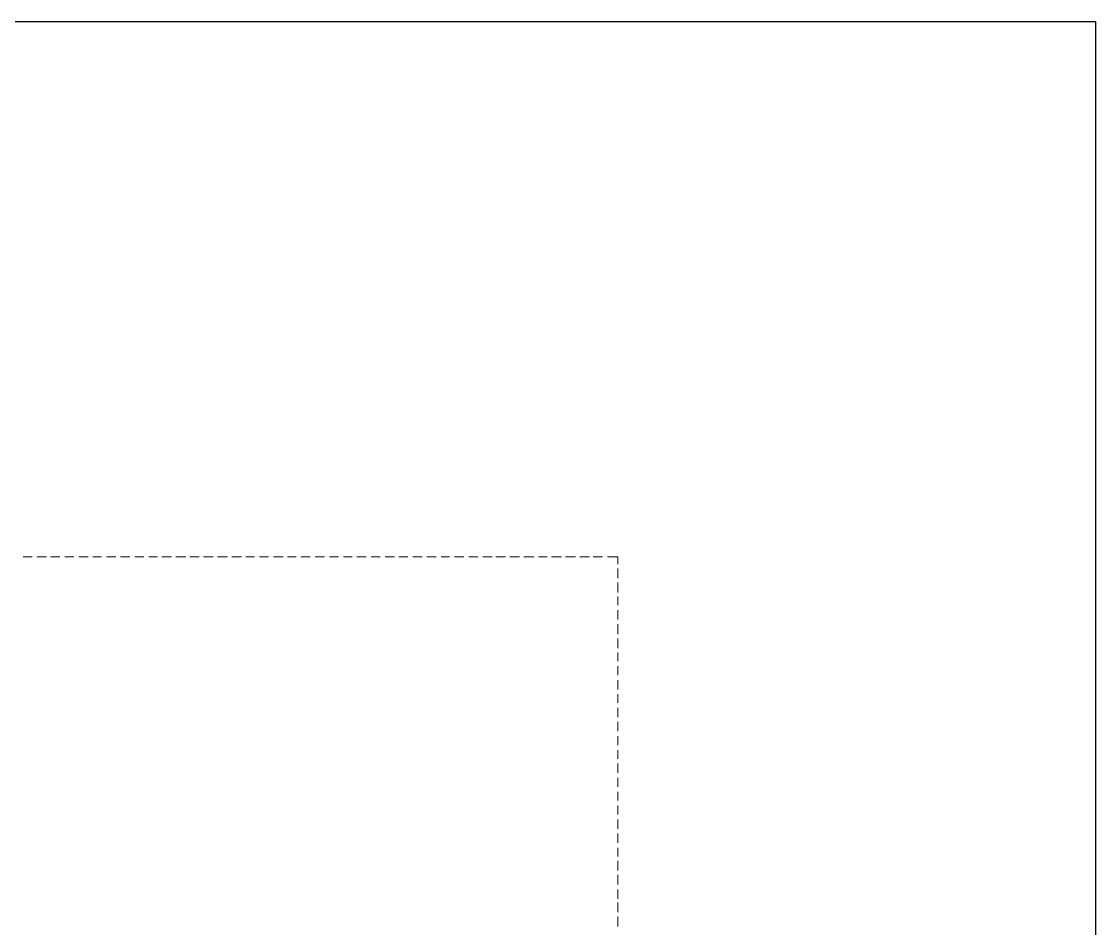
# Model space of a CAD drawing. Header units: millimetres. Extents: x 50 to 186, y -32 to 33.
# Drawn here: x 96.01 to 101.8, y 28.54 to 33.43 of the extents above; entities that cross this region are included whole.
import ezdxf

# ---------------------------------------------------------------- set-up
doc = ezdxf.new("R2010")
doc.units = ezdxf.units.MM
doc.layers.get('0').update_dxf_attribs({"lineweight": 30})
doc.layers.add('11 - Quadro de cargas', color=7, linetype='Continuous', lineweight=30)

msp = doc.modelspace()

# ---------------------------------------------------------------- linework, layer by layer
at = {"color": 6, "linetype": 'Continuous', "lineweight": 9, "true_color": 0x000006}
for points in [[(96.0669, 30.5422), (96.0173, 30.5422), (96.0173, 30.5422)], [(96.143, 30.5422), (96.0934, 30.5422), (96.0934, 30.5422)], [(96.2158, 30.5422), (96.1662, 30.5422), (96.1662, 30.5422)], [(96.2919, 30.5422), (96.2422, 30.5422), (96.2422, 30.5422)], [(96.3679, 30.5422), (96.3183, 30.5422), (96.3183, 30.5422)], [(96.4407, 30.5422), (96.3944, 30.5422), (96.3944, 30.5422)], [(96.5168, 30.5422), (96.4672, 30.5422), (96.4672, 30.5422)], [(96.5929, 30.5422), (96.5433, 30.5422), (96.5433, 30.5422)], [(96.669, 30.5422), (96.6193, 30.5422), (96.6193, 30.5422)], [(96.7417, 30.5422), (96.6954, 30.5422), (96.6954, 30.5422)], [(96.8178, 30.5422), (96.7649, 30.5422), (96.7649, 30.5422)], [(96.8939, 30.5422), (96.841, 30.5422), (96.841, 30.5422)], [(96.9667, 30.5422), (96.9171, 30.5422), (96.9171, 30.5422)], [(97.0428, 30.5422), (96.9898, 30.5422), (96.9898, 30.5422)], [(97.1189, 30.5422), (97.0659, 30.5422), (97.0659, 30.5422)], [(97.1949, 30.5422), (97.142, 30.5422), (97.142, 30.5422)], [(97.2644, 30.5422), (97.2181, 30.5422), (97.2181, 30.5422)], [(97.3405, 30.5422), (97.2909, 30.5422), (97.2909, 30.5422)], [(97.4199, 30.5422), (97.367, 30.5422), (97.367, 30.5422)], [(97.4893, 30.5422), (97.443, 30.5422), (97.443, 30.5422)], [(97.5654, 30.5422), (97.5158, 30.5422), (97.5158, 30.5422)], [(97.6415, 30.5422), (97.5919, 30.5422), (97.5919, 30.5422)], [(97.7176, 30.5422), (97.668, 30.5422), (97.668, 30.5422)], [(97.7904, 30.5422), (97.7441, 30.5422), (97.7441, 30.5422)], [(97.8665, 30.5422), (97.8168, 30.5422), (97.8168, 30.5422)], [(97.9425, 30.5422), (97.8929, 30.5422), (97.8929, 30.5422)], [(98.0186, 30.5422), (97.969, 30.5422), (97.969, 30.5422)], [(98.0914, 30.5422), (98.0418, 30.5422), (98.0418, 30.5422)], [(98.1675, 30.5422), (98.1179, 30.5422), (98.1179, 30.5422)], [(98.2436, 30.5422), (98.1939, 30.5422), (98.1939, 30.5422)], [(98.3163, 30.5422), (98.27, 30.5422), (98.27, 30.5422)], [(98.3924, 30.5422), (98.3428, 30.5422), (98.3428, 30.5422)], [(98.4685, 30.5422), (98.4189, 30.5422), (98.4189, 30.5422)], [(98.5446, 30.5422), (98.495, 30.5422), (98.495, 30.5422)], [(98.6174, 30.5422), (98.5644, 30.5422), (98.5644, 30.5422)], [(98.6934, 30.5422), (98.6405, 30.5422), (98.6405, 30.5422)], [(98.7695, 30.5422), (98.7166, 30.5422), (98.7166, 30.5422)], [(98.8423, 30.5422), (98.796, 30.5422), (98.796, 30.5422)], [(98.9184, 30.5422), (98.8655, 30.5422), (98.8655, 30.5422)], [(98.9945, 30.5422), (98.9415, 30.5422), (98.9415, 30.5422)], [(99.0706, 30.5422), (99.0176, 30.5422), (99.0176, 30.5422)], [(99.14, 30.5422), (99.0904, 30.5422), (99.0904, 30.5422)], [(99.2227, 30.5025), (99.2227, 30.5422), (99.1665, 30.5422)], [(99.2227, 30.4264), (99.2227, 30.4793), (99.2227, 30.4793)], [(99.2227, 30.3503), (99.2227, 30.4033), (99.2227, 30.4033)], [(99.2227, 30.2809), (99.2227, 30.3272), (99.2227, 30.3272)], [(99.2227, 30.2048), (99.2227, 30.2544), (99.2227, 30.2544)], [(99.2227, 30.1254), (99.2227, 30.1783), (99.2227, 30.1783)], [(99.2227, 30.0493), (99.2227, 30.1022), (99.2227, 30.1022)], [(99.2227, 29.9798), (99.2227, 30.0262), (99.2227, 30.0262)], [(99.2227, 29.9038), (99.2227, 29.9534), (99.2227, 29.9534)], [(99.2227, 29.8277), (99.2227, 29.8773), (99.2227, 29.8773)], [(99.2227, 29.7549), (99.2227, 29.8012), (99.2227, 29.8012)], [(99.2227, 29.6788), (99.2227, 29.7284), (99.2227, 29.7284)], [(99.2227, 29.6027), (99.2227, 29.6523), (99.2227, 29.6523)], [(99.2227, 29.5266), (99.2227, 29.5763), (99.2227, 29.5763)], [(99.2227, 29.4539), (99.2227, 29.5002), (99.2227, 29.5002)], [(99.2227, 29.3778), (99.2227, 29.4274), (99.2227, 29.4274)], [(99.2227, 29.3017), (99.2227, 29.3513), (99.2227, 29.3513)], [(99.2227, 29.2289), (99.2227, 29.2752), (99.2227, 29.2752)], [(99.2227, 29.1528), (99.2227, 29.2025), (99.2227, 29.2025)], [(99.2227, 29.0768), (99.2227, 29.1264), (99.2227, 29.1264)], [(99.2227, 29.0007), (99.2227, 29.0503), (99.2227, 29.0503)], [(99.2227, 28.9279), (99.2227, 28.9742), (99.2227, 28.9742)], [(99.2227, 28.8518), (99.2227, 28.9047), (99.2227, 28.9047)], [(99.2227, 28.7757), (99.2227, 28.8287), (99.2227, 28.8287)], [(99.2227, 28.6997), (99.2227, 28.7493), (99.2227, 28.7493)], [(99.2227, 28.6269), (99.2227, 28.6798), (99.2227, 28.6798)], [(99.2227, 28.5508), (99.2227, 28.6037), (99.2227, 28.6037)]]:
    msp.add_lwpolyline(points, dxfattribs=at)
at = {"layer": '11 - Quadro de cargas'}
for p, q in [((49.6682, 33.4262), (101.7969, 33.4262)), ((101.7969, 33.4262), (101.7969, -1.5738))]:
    msp.add_line(p, q, dxfattribs=at)

doc.saveas('drawing.dxf')
